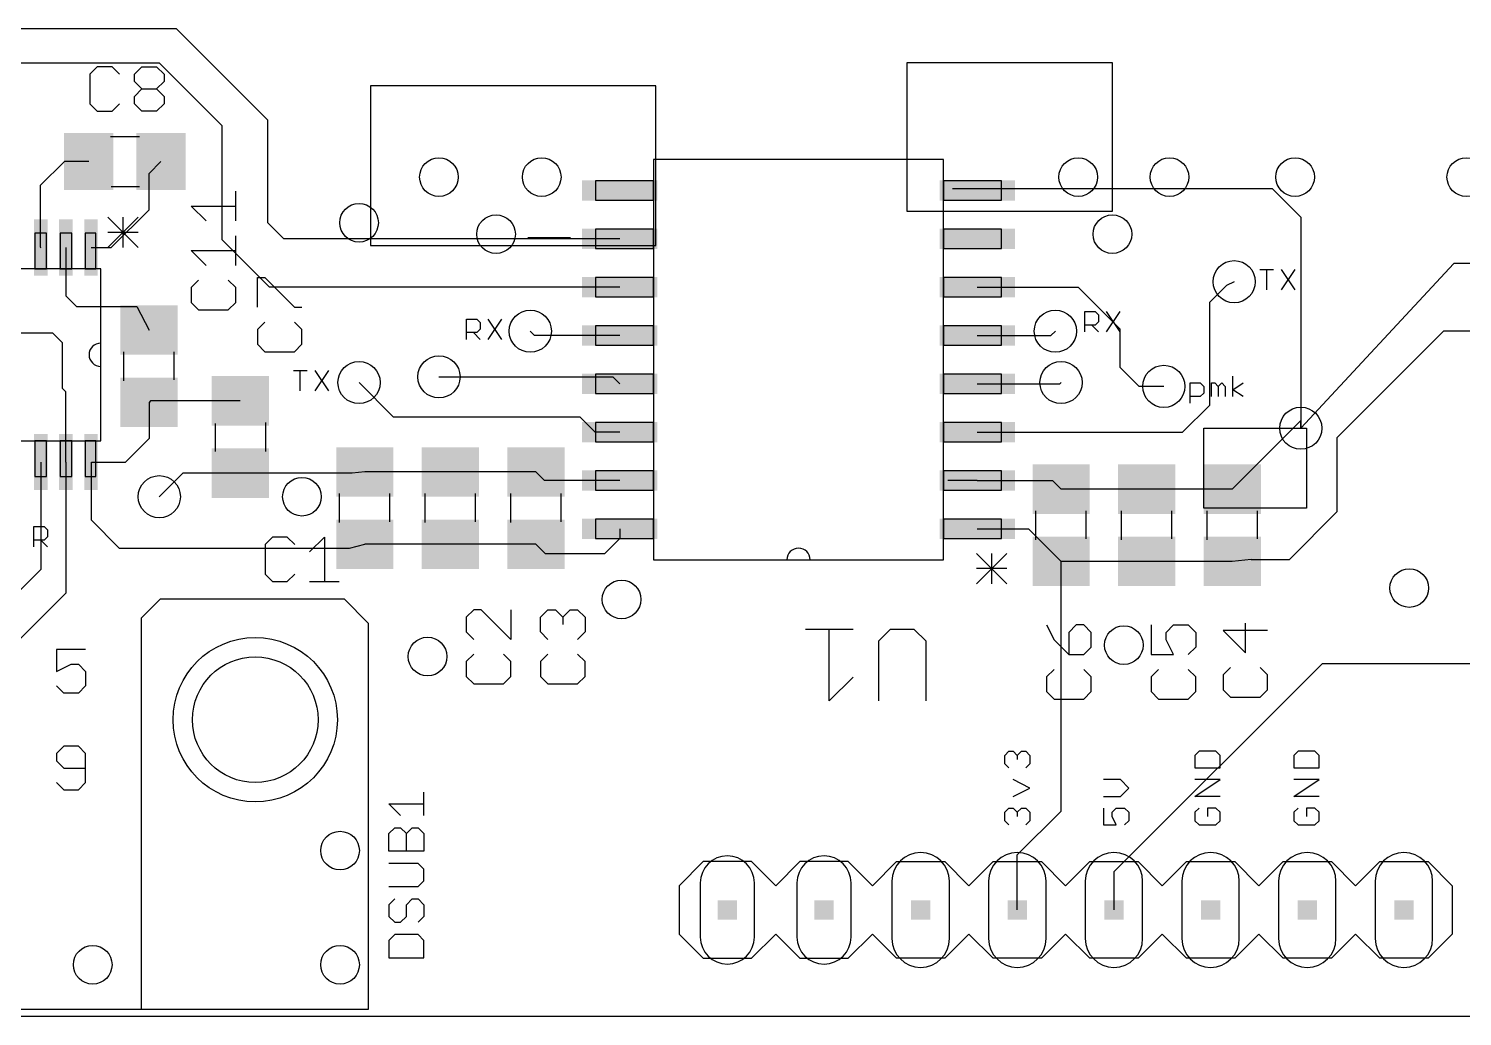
# Model space of a CAD drawing. Extents: x -15 to 114, y 5 to 68.
# Drawn here: x 9.32 to 47, y 13.64 to 39.6 of the extents above; entities that cross this region are included whole.
import ezdxf

# ---------------------------------------------------------------- set-up
doc = ezdxf.new("R2010")
doc.units = 0
doc.header["$MEASUREMENT"] = 0
doc.layers.get('0').update_dxf_attribs({"linetype": 'CONTINUOUS'})
for name, color, linetype in [('1', 22, 'CONTINUOUS'), ('17', 82, 'CONTINUOUS'), ('18', 82, 'CONTINUOUS'), ('20', 7, 'CONTINUOUS'), ('21', 7, 'CONTINUOUS'), ('25', 253, 'CONTINUOUS'), ('51', 53, 'CONTINUOUS')]:
    doc.layers.add(name, color=color, linetype=linetype)

# ---------------------------------------------------------------- blocks, each defined once
blk = doc.blocks.new('RECT')
blk.add_solid([(-0.5, -0.5), (0.5, -0.5), (-0.5, 0.5), (0.5, 0.5)])
blk = doc.blocks.new('LONGP100')
blk.add_lwpolyline([(-0.5, -0.5), (0.5, -0.5, 1), (0.5, 0.5), (-0.5, 0.5, 1)], format="xyb", close=True)
blk = doc.blocks.new('ROUNDP')
blk.add_circle((0, 0), 0.5)
blk = doc.blocks.new('ROUNDV')
blk.add_circle((0, 0), 0.5)

msp = doc.modelspace()

# ---------------------------------------------------------------- linework, layer by layer
at = {"layer": '1'}
for p, q in [((13.2, 39.6), (5.1, 39.6)), ((15.6, 37.2), (13.2, 39.6)), ((5.25, 38.7), (12.75, 38.7)), ((12.75, 38.7), (14.4, 37.05)), ((37.8, 38.7), (32.4, 38.7)), ((32.4, 38.7), (32.4, 34.8)), ((37.8, 34.8), (37.8, 38.7)), ((25.8, 38.1), (18.3, 38.1)), ((18.3, 38.1), (18.3, 33.9)), ((25.8, 33.9), (25.8, 38.1)), ((14.4, 34.05), (14.4, 37.05)), ((15.6, 34.5), (15.6, 37.2)), ((10.2575, 36.11), (9.6225, 35.475)), ((10.895, 36.11), (10.2575, 36.11)), ((12.48, 35.795), (12.795, 36.11)), ((12.48, 34.84), (12.48, 35.795)), ((9.6225, 35.475), (9.6225, 33.8621)), ((33.6, 35.4), (42, 35.4)), ((42, 35.4), (42.75, 34.65)), ((11.4894, 33.8494), (12.48, 34.84)), ((32.4, 34.8), (33.3, 34.8)), ((33.3, 34.8), (37.8, 34.8)), ((16.025, 34.075), (15.6, 34.5)), ((42.75, 34.65), (42.75, 29.1)), ((15.645, 32.805), (14.4, 34.05)), ((24.851, 34.075), (16.025, 34.075)), ((9.6225, 33.8621), (9.6352, 33.8494)), ((10.2956, 33.8494), (10.2956, 32.5794)), ((10.956, 33.8494), (11.4894, 33.8494)), ((18.3, 33.9), (25.8, 33.9)), ((46.775, 33.425), (42.75, 29.1)), ((49.43, 33.425), (46.775, 33.425)), ((24.851, 32.805), (15.645, 32.805)), ((34.249, 32.805), (36.895, 32.805)), ((38, 31.7), (36.895, 32.805)), ((40.8, 32.85), (40.35, 32.4)), ((41, 32.95), (40.8, 32.85)), ((10.2956, 32.5794), (10.575, 32.3)), ((10.575, 32.3), (12.16, 32.3)), ((12.16, 32.3), (12.48, 31.68)), ((40.35, 32.4), (40.35, 29.7)), ((22.615, 31.535), (22.5, 31.65)), ((36.185, 31.535), (36.3, 31.65)), ((38, 30.7), (38, 31.7)), ((46.5, 31.65), (43.7, 28.85)), ((48.15, 31.65), (46.5, 31.65)), ((4.775, 31.605), (9.945, 31.605)), ((9.945, 31.605), (10.2, 31.35)), ((10.2, 31.35), (10.2, 30.15)), ((24.851, 31.535), (22.615, 31.535)), ((34.249, 31.535), (36.185, 31.535)), ((38.5, 30.2), (38, 30.7)), ((10.2, 30.15), (10.2956, 30.0544)), ((18.9, 29.4), (18, 30.3)), ((20.1, 30.45), (24.666, 30.45)), ((24.666, 30.45), (24.851, 30.265)), ((34.249, 30.265), (36.415, 30.265)), ((36.415, 30.265), (36.45, 30.3)), ((39.15, 30.2), (38.5, 30.2)), ((10.2956, 28.2106), (10.2956, 30.0544)), ((12.52, 29.82), (12.48, 29.78)), ((12.48, 29.78), (12.48, 28.83)), ((14.88, 29.82), (12.52, 29.82)), ((18.9, 29.4), (23.8, 29.4)), ((23.8, 29.4), (24.205, 28.995)), ((40.35, 29.7), (39.645, 28.995)), ((40.2, 29.1), (42.9, 29.1)), ((40.2, 27), (40.2, 29.1)), ((42.75, 29.3), (40.95, 27.5)), ((42.75, 29.1), (42.75, 29.3)), ((42.9, 29.1), (42.9, 27)), ((12.48, 28.83), (11.85, 28.2)), ((24.851, 28.995), (24.205, 28.995)), ((34.249, 28.995), (39.645, 28.995)), ((43.7, 28.85), (43.7, 26.9)), ((9.6352, 28.2106), (9.6352, 25.3852)), ((10.2956, 28.2106), (10.2956, 24.7692)), ((10.9666, 28.2), (10.956, 28.2106)), ((10.956, 28.2106), (10.956, 26.694)), ((11.85, 28.2), (10.9666, 28.2)), ((13.37, 27.92), (12.75, 27.3)), ((14.88, 27.92), (13.37, 27.92)), ((17.82, 27.92), (14.88, 27.92)), ((18.15, 27.95), (17.82, 27.92)), ((20.4, 27.95), (18.15, 27.95)), ((22.65, 27.95), (20.4, 27.95)), ((22.875, 27.725), (22.65, 27.95)), ((24.851, 27.725), (22.875, 27.725)), ((34.249, 27.725), (33.475, 27.725)), ((34.249, 27.725), (36.225, 27.725)), ((36.225, 27.725), (36.45, 27.5)), ((38.7, 27.5), (36.45, 27.5)), ((40.95, 27.5), (38.7, 27.5)), ((42.9, 27), (40.2, 27)), ((42.45, 25.65), (43.7, 26.9)), ((10.956, 26.694), (11.7, 25.95)), ((24.851, 26.455), (24.851, 26.201)), ((34.249, 26.455), (35.595, 26.455)), ((35.595, 26.455), (36.45, 25.6)), ((17.75, 25.95), (18.15, 26.05)), ((20.4, 26.05), (18.15, 26.05)), ((22.65, 26.05), (20.4, 26.05)), ((22.9, 25.8), (22.65, 26.05)), ((24.851, 26.201), (24.45, 25.8)), ((11.7, 25.95), (17.75, 25.95)), ((24.45, 25.8), (22.9, 25.8)), ((41.45, 25.65), (40.95, 25.6)), ((41.45, 25.65), (42.45, 25.65)), ((8.55, 24.3), (9.6352, 25.3852)), ((38.7, 25.6), (36.45, 25.6)), ((36.45, 19.04), (36.45, 25.6)), ((40.95, 25.6), (38.7, 25.6)), ((10.2956, 24.7692), (8.2364, 22.71)), ((43.31, 22.91), (37.84, 17.44)), ((51.125, 22.91), (43.31, 22.91)), ((35.3, 17.89), (36.45, 19.04)), ((35.3, 16.44), (35.3, 17.89)), ((37.84, 17.44), (37.84, 16.44))]:
    msp.add_line(p, q, dxfattribs=at)
at = {"layer": '20'}
msp.add_line((-15.315, 13.645), (114.38, 13.645), dxfattribs=at)
at = {"layer": '21'}
for p, q in [((33.36, 36.1578), (25.74, 36.1578)), ((25.74, 36.1578), (25.74, 35.9546)), ((33.36, 35.9546), (33.36, 36.1578)), ((23.5556, 34.1004), (22.438, 34.1004)), ((41.6768, 33.2672), (42.0327, 33.2672)), ((41.8547, 32.7333), (41.8547, 33.2672)), ((42.2381, 33.2672), (42.594, 32.7333)), ((42.594, 33.2672), (42.2381, 32.7333)), ((11.21, 31.3348), (11.21, 32.808)), ((37.0768, 31.6333), (37.0768, 32.1672)), ((37.0768, 32.1672), (37.3437, 32.1672)), ((37.3437, 32.1672), (37.4327, 32.0782)), ((37.4327, 32.0782), (37.4327, 31.9002)), ((37.6381, 32.1672), (37.994, 31.6333)), ((37.994, 32.1672), (37.6381, 31.6333)), ((20.8268, 31.4333), (20.8268, 31.9672)), ((20.8268, 31.9672), (21.0937, 31.9672)), ((21.0937, 31.9672), (21.1827, 31.8782)), ((21.1827, 31.7002), (21.0937, 31.6113)), ((21.1827, 31.8782), (21.1827, 31.7002)), ((21.3881, 31.9672), (21.744, 31.4333)), ((21.744, 31.9672), (21.3881, 31.4333)), ((37.3437, 31.8113), (37.0768, 31.8113)), ((37.2547, 31.8113), (37.4327, 31.6333)), ((37.4327, 31.9002), (37.3437, 31.8113)), ((11.21, 30.7252), (11.21, 31.3348)), ((21.0937, 31.6113), (20.8268, 31.6113)), ((21.0047, 31.6113), (21.1827, 31.4333)), ((11.21, 29.252), (11.21, 30.7252)), ((16.2768, 30.6172), (16.6327, 30.6172)), ((16.2768, 30.6172), (16.6327, 30.6172)), ((16.4547, 30.0833), (16.4547, 30.6172)), ((16.4547, 30.0833), (16.4547, 30.6172)), ((16.8381, 30.6172), (17.194, 30.0833)), ((17.194, 30.6172), (16.8381, 30.0833)), ((16.8381, 30.6172), (17.194, 30.0833)), ((17.194, 30.6172), (16.8381, 30.0833)), ((39.8429, 29.7553), (39.8429, 30.2892)), ((39.8429, 30.2892), (40.1098, 30.2892)), ((40.1098, 30.2892), (40.1988, 30.2002)), ((40.1988, 30.2002), (40.1988, 30.0223)), ((40.4042, 29.9333), (40.4042, 30.2892)), ((40.4042, 30.2892), (40.4932, 30.2892)), ((40.4932, 30.2892), (40.5822, 30.2002)), ((40.5822, 30.2002), (40.6711, 30.2892)), ((40.5822, 30.2002), (40.5822, 29.9333)), ((40.6711, 30.2892), (40.7601, 30.2002)), ((40.7601, 30.2002), (40.7601, 29.9333)), ((40.9655, 29.9333), (40.9655, 30.4672)), ((40.9655, 30.1113), (41.2325, 30.2892)), ((40.1098, 29.9333), (39.8429, 29.9333)), ((40.1988, 30.0223), (40.1098, 29.9333)), ((41.2325, 29.9333), (40.9655, 30.1113)), ((9.4574, 25.9833), (9.4574, 26.5172)), ((9.4574, 26.5172), (9.7244, 26.5172)), ((9.7244, 26.5172), (9.8133, 26.4282)), ((9.8133, 26.4282), (9.8133, 26.2502)), ((9.7244, 26.1613), (9.4574, 26.1613)), ((9.6354, 26.1613), (9.8133, 25.9833)), ((9.8133, 26.2502), (9.7244, 26.1613)), ((25.74, 25.8454), (25.74, 25.6422)), ((25.74, 25.6422), (29.2452, 25.6422)), ((29.2452, 25.6422), (29.8548, 25.6422)), ((29.8548, 25.6422), (33.36, 25.6422)), ((33.36, 25.6422), (33.36, 25.8454)), ((35.0237, 25.0148), (34.2272, 25.8114)), ((35.0237, 25.8114), (34.2272, 25.0148)), ((34.6254, 25.8114), (34.6254, 25.0148)), ((35.0237, 25.4131), (34.2272, 25.4131)), ((12.783, 24.615), (12.275, 24.107)), ((12.783, 24.615), (17.609, 24.615)), ((17.609, 24.615), (18.244, 23.98)), ((12.275, 24.107), (12.275, 13.82)), ((18.244, 23.98), (18.244, 13.82)), ((10.8152, 23.2825), (10.0525, 23.2825)), ((10.0525, 23.2825), (10.0525, 22.7105)), ((10.0525, 22.7105), (10.4338, 22.9012)), ((10.4338, 22.9012), (10.6245, 22.9012)), ((10.6245, 22.9012), (10.8152, 22.7105)), ((10.8152, 22.7105), (10.8152, 22.3292)), ((10.2432, 22.1385), (10.0525, 22.3292)), ((10.8152, 22.3292), (10.6245, 22.1385)), ((10.6245, 22.1385), (10.2432, 22.1385)), ((10.2432, 20.7425), (10.0525, 20.5518)), ((10.6245, 20.7425), (10.2432, 20.7425)), ((10.8152, 20.5518), (10.6245, 20.7425)), ((10.0525, 20.5518), (10.0525, 20.3612)), ((10.0525, 20.3612), (10.2432, 20.1705)), ((10.8152, 19.7892), (10.8152, 20.5518)), ((34.9692, 20.5035), (35.0794, 20.6137)), ((34.9692, 20.2832), (34.9692, 20.5035)), ((35.0794, 20.6137), (35.1896, 20.6137)), ((35.1896, 20.6137), (35.2997, 20.5035)), ((35.2997, 20.5035), (35.4099, 20.6137)), ((35.2997, 20.5035), (35.2997, 20.3934)), ((35.4099, 20.6137), (35.52, 20.6137)), ((35.52, 20.6137), (35.6302, 20.5035)), ((35.6302, 20.5035), (35.6302, 20.2832)), ((40.0794, 20.6137), (39.9692, 20.5035)), ((39.9692, 20.5035), (39.9692, 20.173)), ((40.52, 20.6137), (40.0794, 20.6137)), ((40.6302, 20.5035), (40.52, 20.6137)), ((40.6302, 20.173), (40.6302, 20.5035)), ((42.6794, 20.6137), (42.5692, 20.5035)), ((42.5692, 20.5035), (42.5692, 20.173)), ((43.12, 20.6137), (42.6794, 20.6137)), ((43.2302, 20.5035), (43.12, 20.6137)), ((43.2302, 20.173), (43.2302, 20.5035)), ((10.2432, 20.1705), (10.8152, 20.1705)), ((35.0794, 20.173), (34.9692, 20.2832)), ((35.6302, 20.2832), (35.52, 20.173)), ((39.9692, 20.173), (40.6302, 20.173)), ((42.5692, 20.173), (43.2302, 20.173)), ((10.0525, 19.7892), (10.2432, 19.5985)), ((10.2432, 19.5985), (10.6245, 19.5985)), ((10.6245, 19.5985), (10.8152, 19.7892)), ((35.6302, 19.6449), (35.1896, 19.8653)), ((35.1896, 19.4246), (35.6302, 19.6449)), ((38.0099, 19.8653), (37.5692, 19.8653)), ((38.2302, 19.6449), (38.0099, 19.8653)), ((38.0099, 19.4246), (38.2302, 19.6449)), ((39.9692, 19.4246), (40.6302, 19.8653)), ((40.6302, 19.8653), (39.9692, 19.8653)), ((42.5692, 19.4246), (43.2302, 19.8653)), ((43.2302, 19.8653), (42.5692, 19.8653)), ((37.5692, 19.4246), (38.0099, 19.4246)), ((40.6302, 19.4246), (39.9692, 19.4246)), ((43.2302, 19.4246), (42.5692, 19.4246)), ((34.9692, 19.0067), (35.0794, 19.1168)), ((34.9692, 18.7864), (34.9692, 19.0067)), ((35.0794, 19.1168), (35.1896, 19.1168)), ((35.1896, 19.1168), (35.2997, 19.0067)), ((35.2997, 19.0067), (35.4099, 19.1168)), ((35.2997, 19.0067), (35.2997, 18.8965)), ((35.4099, 19.1168), (35.52, 19.1168)), ((35.52, 19.1168), (35.6302, 19.0067)), ((35.6302, 19.0067), (35.6302, 18.7864)), ((37.5692, 19.1168), (37.5692, 18.6762)), ((37.7896, 19.0067), (37.8997, 19.1168)), ((37.7896, 18.8965), (37.7896, 19.0067)), ((37.8997, 18.6762), (37.7896, 18.8965)), ((37.8997, 19.1168), (38.12, 19.1168)), ((38.12, 19.1168), (38.2302, 19.0067)), ((38.2302, 19.0067), (38.2302, 18.7864)), ((40.0794, 19.1168), (39.9692, 19.0067)), ((39.9692, 19.0067), (39.9692, 18.7864)), ((40.52, 19.1168), (40.2997, 19.1168)), ((40.2997, 19.1168), (40.2997, 18.8965)), ((40.6302, 19.0067), (40.52, 19.1168)), ((40.6302, 18.7864), (40.6302, 19.0067)), ((42.6794, 19.1168), (42.5692, 19.0067)), ((42.5692, 19.0067), (42.5692, 18.7864)), ((43.12, 19.1168), (42.8997, 19.1168)), ((42.8997, 19.1168), (42.8997, 18.8965)), ((43.2302, 19.0067), (43.12, 19.1168)), ((43.2302, 18.7864), (43.2302, 19.0067)), ((35.0794, 18.6762), (34.9692, 18.7864)), ((35.6302, 18.7864), (35.52, 18.6762)), ((37.5692, 18.6762), (37.8997, 18.6762)), ((38.2302, 18.7864), (38.12, 18.6762)), ((39.9692, 18.7864), (40.0794, 18.6762)), ((40.0794, 18.6762), (40.52, 18.6762)), ((40.52, 18.6762), (40.6302, 18.7864)), ((42.5692, 18.7864), (42.6794, 18.6762)), ((42.6794, 18.6762), (43.12, 18.6762)), ((43.12, 18.6762), (43.2302, 18.7864)), ((27.045, 17.71), (26.41, 17.075)), ((28.315, 17.71), (27.045, 17.71)), ((28.95, 17.075), (28.315, 17.71)), ((29.585, 17.71), (28.95, 17.075)), ((30.855, 17.71), (29.585, 17.71)), ((31.49, 17.075), (30.855, 17.71)), ((32.125, 17.71), (31.49, 17.075)), ((32.125, 17.71), (33.395, 17.71)), ((33.395, 17.71), (34.03, 17.075)), ((34.03, 17.075), (34.665, 17.71)), ((34.665, 17.71), (35.935, 17.71)), ((35.935, 17.71), (36.57, 17.075)), ((36.57, 17.075), (37.205, 17.71)), ((37.205, 17.71), (38.475, 17.71)), ((38.475, 17.71), (39.11, 17.075)), ((39.11, 17.075), (39.745, 17.71)), ((39.745, 17.71), (41.015, 17.71)), ((41.015, 17.71), (41.65, 17.075)), ((41.65, 17.075), (42.285, 17.71)), ((42.285, 17.71), (43.555, 17.71)), ((43.555, 17.71), (44.19, 17.075)), ((44.19, 17.075), (44.825, 17.71)), ((44.825, 17.71), (46.095, 17.71)), ((46.095, 17.71), (46.73, 17.075)), ((26.41, 17.075), (26.41, 15.805)), ((46.73, 17.075), (46.73, 15.805)), ((26.41, 15.805), (27.045, 15.17)), ((28.315, 15.17), (28.95, 15.805)), ((28.95, 15.805), (29.585, 15.17)), ((30.855, 15.17), (31.49, 15.805)), ((32.125, 15.17), (31.49, 15.805)), ((34.03, 15.805), (33.395, 15.17)), ((34.665, 15.17), (34.03, 15.805)), ((36.57, 15.805), (35.935, 15.17)), ((37.205, 15.17), (36.57, 15.805)), ((39.11, 15.805), (38.475, 15.17)), ((39.745, 15.17), (39.11, 15.805)), ((41.65, 15.805), (41.015, 15.17)), ((42.285, 15.17), (41.65, 15.805)), ((44.19, 15.805), (43.555, 15.17)), ((44.825, 15.17), (44.19, 15.805)), ((46.73, 15.805), (46.095, 15.17)), ((27.045, 15.17), (28.315, 15.17)), ((29.585, 15.17), (30.855, 15.17)), ((33.395, 15.17), (32.125, 15.17)), ((35.935, 15.17), (34.665, 15.17)), ((38.475, 15.17), (37.205, 15.17)), ((41.015, 15.17), (39.745, 15.17)), ((43.555, 15.17), (42.285, 15.17)), ((46.095, 15.17), (44.825, 15.17)), ((12.275, 13.82), (-6.775, 13.82)), ((18.244, 13.82), (12.275, 13.82))]:
    msp.add_line(p, q, dxfattribs=at)
msp.add_circle((15.2722, 21.44), 1.651, dxfattribs=at)
for centre, start, end in [((11.21, 31.03), 90, 270), ((29.55, 25.6422), 0, 180)]:
    msp.add_arc(centre, 0.3048, start, end, dxfattribs=at)
at = {"layer": '25'}
for p, q in [((11.1207, 38.6002), (10.9258, 38.4053)), ((11.5105, 38.6002), (11.1207, 38.6002)), ((11.7054, 38.4053), (11.5105, 38.6002)), ((12.0952, 38.4053), (12.2901, 38.6002)), ((12.2901, 38.6002), (12.6799, 38.6002)), ((12.6799, 38.6002), (12.8748, 38.4053)), ((10.9258, 38.4053), (10.9258, 37.6257)), ((12.0952, 38.2104), (12.0952, 38.4053)), ((12.2901, 38.0155), (12.0952, 38.2104)), ((12.8748, 38.2104), (12.6799, 38.0155)), ((12.8748, 38.4053), (12.8748, 38.2104)), ((12.0952, 37.8206), (12.2901, 38.0155)), ((12.0952, 37.6257), (12.0952, 37.8206)), ((12.2901, 38.0155), (12.6799, 38.0155)), ((12.6799, 38.0155), (12.8748, 37.8206)), ((12.8748, 37.8206), (12.8748, 37.6257)), ((10.9258, 37.6257), (11.1207, 37.4308)), ((11.1207, 37.4308), (11.5105, 37.4308)), ((11.5105, 37.4308), (11.7054, 37.6257)), ((12.2901, 37.4308), (12.0952, 37.6257)), ((12.6799, 37.4308), (12.2901, 37.4308)), ((12.8748, 37.6257), (12.6799, 37.4308)), ((14.7592, 34.5496), (14.7592, 35.3292)), ((13.9796, 34.5496), (13.5898, 34.9394)), ((13.5898, 34.9394), (14.7592, 34.9394)), ((14.7592, 33.3802), (14.7592, 34.1598)), ((13.9796, 33.3802), (13.5898, 33.77)), ((13.5898, 33.77), (14.7592, 33.77)), ((13.7847, 32.9904), (13.5898, 32.7955)), ((13.5898, 32.7955), (13.5898, 32.4057)), ((14.7592, 32.7955), (14.5643, 32.9904)), ((14.7592, 32.4057), (14.7592, 32.7955)), ((15.3298, 32.2802), (15.3298, 33.0598)), ((15.3298, 33.0598), (15.5247, 33.0598)), ((15.5247, 33.0598), (16.3043, 32.2802)), ((13.5898, 32.4057), (13.7847, 32.2108)), ((14.5643, 32.2108), (14.7592, 32.4057)), ((13.7847, 32.2108), (14.5643, 32.2108)), ((16.3043, 32.2802), (16.4992, 32.2802)), ((15.5247, 31.8904), (15.3298, 31.6955)), ((15.3298, 31.6955), (15.3298, 31.3057)), ((16.4992, 31.6955), (16.3043, 31.8904)), ((16.4992, 31.3057), (16.4992, 31.6955)), ((15.3298, 31.3057), (15.5247, 31.1108)), ((16.3043, 31.1108), (16.4992, 31.3057)), ((15.5247, 31.1108), (16.3043, 31.1108)), ((15.7257, 26.2402), (15.5308, 26.0453)), ((15.5308, 26.0453), (15.5308, 25.2657)), ((16.1155, 26.2402), (15.7257, 26.2402)), ((16.3104, 26.0453), (16.1155, 26.2402)), ((16.7002, 25.8504), (17.09, 26.2402)), ((17.09, 26.2402), (17.09, 25.0708)), ((15.5308, 25.2657), (15.7257, 25.0708)), ((16.1155, 25.0708), (16.3104, 25.2657)), ((15.7257, 25.0708), (16.1155, 25.0708)), ((16.7002, 25.0708), (17.4798, 25.0708)), ((21.0147, 24.331), (20.8198, 24.1361)), ((20.8198, 24.1361), (20.8198, 23.7463)), ((21.2096, 24.331), (21.0147, 24.331)), ((21.9892, 23.5514), (21.2096, 24.331)), ((21.9892, 24.331), (21.9892, 23.5514)), ((22.7698, 24.1361), (22.9647, 24.331)), ((22.7698, 23.7463), (22.7698, 24.1361)), ((22.9647, 24.331), (23.1596, 24.331)), ((23.1596, 24.331), (23.3545, 24.1361)), ((23.3545, 24.1361), (23.5494, 24.331)), ((23.3545, 24.1361), (23.3545, 23.9412)), ((23.5494, 24.331), (23.7443, 24.331)), ((23.7443, 24.331), (23.9392, 24.1361)), ((23.9392, 24.1361), (23.9392, 23.7463)), ((20.8198, 23.7463), (21.0147, 23.5514)), ((22.9647, 23.5514), (22.7698, 23.7463)), ((23.9392, 23.7463), (23.7443, 23.5514)), ((30.985, 23.8134), (29.7309, 23.8134)), ((30.3579, 21.9322), (30.3579, 23.8134)), ((31.9622, 23.8134), (31.6487, 23.4999)), ((32.5893, 23.8134), (31.9622, 23.8134)), ((32.9028, 23.4999), (32.5893, 23.8134)), ((36.0698, 23.931), (36.2647, 23.5412)), ((36.8494, 23.931), (36.6545, 23.7361)), ((37.0443, 23.931), (36.8494, 23.931)), ((37.2392, 23.7361), (37.0443, 23.931)), ((38.8198, 23.931), (38.8198, 23.1514)), ((39.2096, 23.7361), (39.4045, 23.931)), ((39.4045, 23.931), (39.7943, 23.931)), ((39.7943, 23.931), (39.9892, 23.7361)), ((41.8792, 23.7849), (40.7098, 23.7849)), ((40.7098, 23.7849), (41.2945, 23.2002)), ((41.2945, 23.2002), (41.2945, 23.9798)), ((31.6487, 23.4999), (31.6487, 21.9322)), ((32.9028, 21.9322), (32.9028, 23.4999)), ((36.2647, 23.5412), (36.6545, 23.1514)), ((36.6545, 23.7361), (36.6545, 23.1514)), ((37.2392, 23.3463), (37.2392, 23.7361)), ((39.2096, 23.5412), (39.2096, 23.7361)), ((39.4045, 23.1514), (39.2096, 23.5412)), ((39.9892, 23.7361), (39.9892, 23.3463)), ((21.0147, 23.1616), (20.8198, 22.9667)), ((21.9892, 22.9667), (21.7943, 23.1616)), ((22.9647, 23.1616), (22.7698, 22.9667)), ((23.9392, 22.9667), (23.7443, 23.1616)), ((36.6545, 23.1514), (37.0443, 23.1514)), ((37.0443, 23.1514), (37.2392, 23.3463)), ((38.8198, 23.1514), (39.4045, 23.1514)), ((39.9892, 23.3463), (39.7943, 23.1514)), ((20.8198, 22.9667), (20.8198, 22.5769)), ((21.9892, 22.5769), (21.9892, 22.9667)), ((22.7698, 22.9667), (22.7698, 22.5769)), ((23.9392, 22.5769), (23.9392, 22.9667)), ((36.2647, 22.7616), (36.0698, 22.5667)), ((37.2392, 22.5667), (37.0443, 22.7616)), ((39.0147, 22.7616), (38.8198, 22.5667)), ((39.9892, 22.5667), (39.7943, 22.7616)), ((40.9047, 22.8104), (40.7098, 22.6155)), ((40.7098, 22.6155), (40.7098, 22.2257)), ((41.8792, 22.6155), (41.6843, 22.8104)), ((41.8792, 22.2257), (41.8792, 22.6155)), ((20.8198, 22.5769), (21.0147, 22.382)), ((21.0147, 22.382), (21.7943, 22.382)), ((21.7943, 22.382), (21.9892, 22.5769)), ((22.7698, 22.5769), (22.9647, 22.382)), ((22.9647, 22.382), (23.7443, 22.382)), ((23.7443, 22.382), (23.9392, 22.5769)), ((30.985, 22.5593), (30.3579, 21.9322)), ((36.0698, 22.5667), (36.0698, 22.1769)), ((37.2392, 22.1769), (37.2392, 22.5667)), ((38.8198, 22.5667), (38.8198, 22.1769)), ((39.9892, 22.1769), (39.9892, 22.5667)), ((36.0698, 22.1769), (36.2647, 21.982)), ((36.2647, 21.982), (37.0443, 21.982)), ((37.0443, 21.982), (37.2392, 22.1769)), ((38.8198, 22.1769), (39.0147, 21.982)), ((39.0147, 21.982), (39.7943, 21.982)), ((39.7943, 21.982), (39.9892, 22.1769)), ((40.7098, 22.2257), (40.9047, 22.0308)), ((40.9047, 22.0308), (41.6843, 22.0308)), ((41.6843, 22.0308), (41.8792, 22.2257)), ((19.0921, 18.9249), (18.7871, 19.2299)), ((18.7871, 19.2299), (19.7022, 19.2299)), ((19.7022, 18.9249), (19.7022, 19.535)), ((18.7871, 18.447), (18.9396, 18.5995)), ((18.9396, 18.5995), (19.0921, 18.5995)), ((19.0921, 18.5995), (19.2447, 18.447)), ((19.2447, 18.447), (19.3972, 18.5995)), ((19.3972, 18.5995), (19.5497, 18.5995)), ((19.5497, 18.5995), (19.7022, 18.447)), ((18.7871, 17.9894), (18.7871, 18.447)), ((19.2447, 17.9894), (19.2447, 18.447)), ((19.7022, 18.447), (19.7022, 17.9894)), ((19.7022, 17.9894), (18.7871, 17.9894)), ((19.5497, 17.664), (18.7871, 17.664)), ((19.7022, 17.5114), (19.5497, 17.664)), ((19.7022, 17.2064), (19.7022, 17.5114)), ((18.7871, 17.0538), (19.5497, 17.0538)), ((19.5497, 17.0538), (19.7022, 17.2064)), ((18.9396, 16.7284), (18.7871, 16.5759)), ((19.2447, 16.5759), (19.3972, 16.7284)), ((19.3972, 16.7284), (19.5497, 16.7284)), ((19.5497, 16.7284), (19.7022, 16.5759)), ((18.7871, 16.5759), (18.7871, 16.2708)), ((18.7871, 16.2708), (18.9396, 16.1183)), ((19.0921, 16.1183), (19.2447, 16.2708)), ((19.2447, 16.2708), (19.2447, 16.5759)), ((19.7022, 16.2708), (19.5497, 16.1183)), ((19.7022, 16.5759), (19.7022, 16.2708)), ((18.9396, 16.1183), (19.0921, 16.1183)), ((18.9396, 15.7929), (18.7871, 15.6404)), ((18.7871, 15.6404), (18.7871, 15.1828)), ((19.5497, 15.7929), (18.9396, 15.7929)), ((19.7022, 15.6404), (19.5497, 15.7929)), ((19.7022, 15.1828), (19.7022, 15.6404)), ((18.7871, 15.1828), (19.7022, 15.1828))]:
    msp.add_line(p, q, dxfattribs=at)
at = {"layer": '51'}
for p, q in [((11.464, 36.77), (12.226, 36.77)), ((33.36, 36.1578), (25.74, 36.1578)), ((25.74, 36.1578), (25.74, 25.6422)), ((33.36, 25.6422), (33.36, 36.1578)), ((11.489, 35.45), (12.226, 35.45)), ((25.74, 35.599), (24.216, 35.599)), ((24.216, 35.599), (24.216, 35.091)), ((25.74, 35.091), (25.74, 35.599)), ((33.36, 35.599), (33.36, 35.091)), ((34.884, 35.599), (33.36, 35.599)), ((34.884, 35.091), (34.884, 35.599)), ((24.216, 35.091), (25.74, 35.091)), ((33.36, 35.091), (34.884, 35.091)), ((12.193, 34.6495), (11.3964, 33.853)), ((11.3964, 34.6495), (12.193, 33.853)), ((11.7947, 34.6495), (11.7947, 33.853)), ((25.74, 34.329), (24.216, 34.329)), ((24.216, 34.329), (24.216, 33.821)), ((25.74, 33.821), (25.74, 34.329)), ((33.36, 34.329), (33.36, 33.821)), ((34.884, 34.329), (33.36, 34.329)), ((34.884, 33.821), (34.884, 34.329)), ((9.7876, 34.2304), (9.4828, 34.2304)), ((9.4828, 34.2304), (9.4828, 33.2906)), ((9.7876, 33.2906), (9.7876, 34.2304)), ((10.448, 34.2304), (10.1432, 34.2304)), ((10.1432, 34.2304), (10.1432, 33.2906)), ((10.448, 33.2906), (10.448, 34.2304)), ((11.083, 34.2304), (10.8036, 34.2304)), ((10.8036, 34.2304), (10.8036, 33.2906)), ((11.083, 33.2906), (11.083, 34.2304)), ((11.3964, 34.2512), (12.193, 34.2512)), ((24.216, 33.821), (25.74, 33.821)), ((33.36, 33.821), (34.884, 33.821)), ((11.21, 33.2906), (6.13, 33.2906)), ((9.4828, 33.2906), (9.7876, 33.2906)), ((10.1432, 33.2906), (10.448, 33.2906)), ((10.8036, 33.2906), (11.083, 33.2906)), ((11.21, 31.3348), (11.21, 33.2906)), ((25.74, 33.059), (24.216, 33.059)), ((24.216, 33.059), (24.216, 32.551)), ((25.74, 32.551), (25.74, 33.059)), ((33.36, 33.059), (33.36, 32.551)), ((34.884, 33.059), (33.36, 33.059)), ((34.884, 32.551), (34.884, 33.059)), ((24.216, 32.551), (25.74, 32.551)), ((33.36, 32.551), (34.884, 32.551)), ((25.74, 31.789), (24.216, 31.789)), ((24.216, 31.789), (24.216, 31.281)), ((25.74, 31.281), (25.74, 31.789)), ((33.36, 31.789), (33.36, 31.281)), ((34.884, 31.789), (33.36, 31.789)), ((34.884, 31.281), (34.884, 31.789)), ((11.21, 30.7252), (11.21, 31.3348)), ((24.216, 31.281), (25.74, 31.281)), ((33.36, 31.281), (34.884, 31.281)), ((11.82, 30.349), (11.82, 31.111)), ((13.14, 30.374), (13.14, 31.111)), ((11.21, 28.7694), (11.21, 30.7252)), ((25.74, 30.519), (24.216, 30.519)), ((24.216, 30.519), (24.216, 30.011)), ((25.74, 30.011), (25.74, 30.519)), ((33.36, 30.519), (33.36, 30.011)), ((34.884, 30.519), (33.36, 30.519)), ((34.884, 30.011), (34.884, 30.519)), ((24.216, 30.011), (25.74, 30.011)), ((33.36, 30.011), (34.884, 30.011)), ((14.22, 29.226), (14.22, 28.489)), ((15.54, 29.251), (15.54, 28.489)), ((25.74, 29.249), (24.216, 29.249)), ((24.216, 29.249), (24.216, 28.741)), ((25.74, 28.741), (25.74, 29.249)), ((33.36, 29.249), (33.36, 28.741)), ((34.884, 29.249), (33.36, 29.249)), ((34.884, 28.741), (34.884, 29.249)), ((6.13, 28.7694), (11.21, 28.7694)), ((9.7876, 28.7694), (9.4828, 28.7694)), ((9.4828, 28.7694), (9.4828, 27.8296)), ((9.7876, 27.8296), (9.7876, 28.7694)), ((10.448, 28.7694), (10.1432, 28.7694)), ((10.1432, 28.7694), (10.1432, 27.8296)), ((10.448, 27.8296), (10.448, 28.7694)), ((11.083, 28.7694), (10.8036, 28.7694)), ((10.8036, 28.7694), (10.8036, 27.8296)), ((11.083, 27.8296), (11.083, 28.7694)), ((24.216, 28.741), (25.74, 28.741)), ((33.36, 28.741), (34.884, 28.741)), ((25.74, 27.979), (24.216, 27.979)), ((24.216, 27.979), (24.216, 27.471)), ((25.74, 27.471), (25.74, 27.979)), ((33.36, 27.979), (33.36, 27.471)), ((34.884, 27.979), (33.36, 27.979)), ((34.884, 27.471), (34.884, 27.979)), ((9.4828, 27.8296), (9.7876, 27.8296)), ((10.1432, 27.8296), (10.448, 27.8296)), ((10.8036, 27.8296), (11.083, 27.8296)), ((17.49, 26.619), (17.49, 27.381)), ((18.81, 26.644), (18.81, 27.381)), ((19.74, 26.619), (19.74, 27.381)), ((21.06, 26.644), (21.06, 27.381)), ((21.99, 26.619), (21.99, 27.381)), ((23.31, 26.644), (23.31, 27.381)), ((24.216, 27.471), (25.74, 27.471)), ((33.36, 27.471), (34.884, 27.471)), ((35.79, 26.169), (35.79, 26.931)), ((37.11, 26.194), (37.11, 26.931)), ((38.04, 26.169), (38.04, 26.931)), ((39.36, 26.194), (39.36, 26.931)), ((40.29, 26.169), (40.29, 26.931)), ((41.61, 26.194), (41.61, 26.931)), ((25.74, 26.709), (24.216, 26.709)), ((24.216, 26.709), (24.216, 26.201)), ((25.74, 26.201), (25.74, 26.709)), ((33.36, 26.709), (33.36, 26.201)), ((34.884, 26.709), (33.36, 26.709)), ((34.884, 26.201), (34.884, 26.709)), ((24.216, 26.201), (25.74, 26.201)), ((33.36, 26.201), (34.884, 26.201)), ((25.74, 25.6422), (29.2452, 25.6422)), ((29.2452, 25.6422), (29.8548, 25.6422)), ((29.8548, 25.6422), (33.36, 25.6422)), ((35.0237, 25.0148), (34.2272, 25.8114)), ((35.0237, 25.8114), (34.2272, 25.0148)), ((34.6254, 25.8114), (34.6254, 25.0148)), ((35.0237, 25.4131), (34.2272, 25.4131))]:
    msp.add_line(p, q, dxfattribs=at)
for centre, start, end in [((11.21, 31.03), 90, 270), ((29.55, 25.6422), 0, 180)]:
    msp.add_arc(centre, 0.3048, start, end, dxfattribs=at)

# ---------------------------------------------------------------- block references
at = {"layer": '1', "xscale": 1.3, "yscale": 1.5}
for p in [(10.895, 36.11), (12.795, 36.11)]:
    msp.add_blockref('RECT', p, dxfattribs=at)
at = {"layer": '1'}
for p, xscale, yscale, rotation in [((24.851, 35.345), 1.9812, 0.5334, 180), ((34.249, 35.345), 1.9812, 0.5334, 180), ((9.6352, 33.8494), 1.4732, 0.3556, 270), ((10.2956, 33.8494), 1.4732, 0.3556, 270), ((10.956, 33.8494), 1.4732, 0.3556, 270), ((24.851, 34.075), 1.9812, 0.5334, 180), ((34.249, 34.075), 1.9812, 0.5334, 180), ((24.851, 32.805), 1.9812, 0.5334, 180), ((34.249, 32.805), 1.9812, 0.5334, 180), ((12.48, 31.68), 1.3, 1.5, 90), ((24.851, 31.535), 1.9812, 0.5334, 180), ((34.249, 31.535), 1.9812, 0.5334, 180), ((24.851, 30.265), 1.9812, 0.5334, 180), ((34.249, 30.265), 1.9812, 0.5334, 180), ((12.48, 29.78), 1.3, 1.5, 90), ((14.88, 29.82), 1.3, 1.5, 270), ((24.851, 28.995), 1.9812, 0.5334, 180), ((34.249, 28.995), 1.9812, 0.5334, 180), ((9.6352, 28.2106), 1.4732, 0.3556, 270), ((10.2956, 28.2106), 1.4732, 0.3556, 270), ((10.956, 28.2106), 1.4732, 0.3556, 270), ((14.88, 27.92), 1.3, 1.5, 270), ((18.15, 27.95), 1.3, 1.5, 90), ((20.4, 27.95), 1.3, 1.5, 90), ((22.65, 27.95), 1.3, 1.5, 90), ((24.851, 27.725), 1.9812, 0.5334, 180), ((34.249, 27.725), 1.9812, 0.5334, 180), ((36.45, 27.5), 1.3, 1.5, 90), ((38.7, 27.5), 1.3, 1.5, 90), ((40.95, 27.5), 1.3, 1.5, 90), ((18.15, 26.05), 1.3, 1.5, 90), ((20.4, 26.05), 1.3, 1.5, 90), ((22.65, 26.05), 1.3, 1.5, 90), ((24.851, 26.455), 1.9812, 0.5334, 180), ((34.249, 26.455), 1.9812, 0.5334, 180), ((36.45, 25.6), 1.3, 1.5, 90), ((38.7, 25.6), 1.3, 1.5, 90), ((40.95, 25.6), 1.3, 1.5, 90)]:
    msp.add_blockref('RECT', p, dxfattribs=dict(at, xscale=xscale, yscale=yscale, rotation=rotation))
at = {"layer": '17'}
for name, p, xscale, yscale, rotation in [('ROUNDP', (15.2722, 21.44), 4.317999999999999, 4.317999999999999, 180), ('LONGP100', (27.68, 16.44), 1.4224, 1.4224, 90), ('LONGP100', (30.22, 16.44), 1.4224, 1.4224, 90), ('LONGP100', (32.76, 16.44), 1.508, 1.508, 90), ('LONGP100', (35.3, 16.44), 1.508, 1.508, 90), ('LONGP100', (37.84, 16.44), 1.508, 1.508, 90), ('LONGP100', (40.38, 16.44), 1.508, 1.508, 90), ('LONGP100', (42.92, 16.44), 1.508, 1.508, 90), ('LONGP100', (45.46, 16.44), 1.508, 1.508, 90)]:
    msp.add_blockref(name, p, dxfattribs=dict(at, xscale=xscale, yscale=yscale, rotation=rotation))
at = {"layer": '18'}
for p, xscale, yscale in [((20.1, 35.7), 1.016, 1.016), ((22.8, 35.7), 1.016, 1.016), ((36.9, 35.7), 1.016, 1.016), ((39.3, 35.7), 1.016, 1.016), ((42.6, 35.7), 1.016, 1.016), ((47.1, 35.7), 1.016, 1.016), ((18, 34.5), 1.016, 1.016), ((21.6, 34.2), 1.016, 1.016), ((37.8, 34.2), 1.016, 1.016), ((41, 32.95), 1.108, 1.108), ((22.5, 31.65), 1.108, 1.108), ((36.3, 31.65), 1.108, 1.108), ((20.1, 30.45), 1.108, 1.108), ((18, 30.3), 1.108, 1.108), ((36.45, 30.3), 1.108, 1.108), ((39.15, 30.2), 1.108, 1.108), ((42.75, 29.1), 1.108, 1.108), ((12.75, 27.3), 1.108, 1.108), ((16.5, 27.3), 1.016, 1.016), ((45.6, 24.9), 1.016, 1.016), ((24.9, 24.6), 1.016, 1.016), ((38.1, 23.4), 1.016, 1.016), ((19.8, 23.1), 1.016, 1.016), ((17.5, 18), 1.016, 1.016), ((11, 15), 1.016, 1.016), ((17.5, 15), 1.016, 1.016)]:
    msp.add_blockref('ROUNDV', p, dxfattribs=dict(at, xscale=xscale, yscale=yscale))
at = {"layer": '21', "xscale": 0.508, "yscale": 0.508}
for p in [(27.68, 16.44), (30.22, 16.44), (32.76, 16.44), (35.3, 16.44), (37.84, 16.44), (40.38, 16.44), (42.92, 16.44), (45.46, 16.44)]:
    msp.add_blockref('RECT', p, dxfattribs=at)
at = {"layer": '51', "xscale": 0.7501, "yscale": 1.450099999999999}
for p in [(11.1279, 36.1112), (12.5757, 36.1112)]:
    msp.add_blockref('RECT', p, dxfattribs=at)
for p, rotation in [((12.4789, 31.4607), 90), ((12.4789, 30.0129), 90), ((14.8811, 29.5872), 270), ((14.8811, 28.1394), 270), ((18.1488, 27.7307), 90), ((20.3988, 27.7307), 90), ((22.6488, 27.7307), 90), ((36.4489, 27.2807), 90), ((38.6989, 27.2807), 90), ((40.9489, 27.2807), 90), ((18.1488, 26.2828), 90), ((20.3988, 26.2828), 90), ((22.6488, 26.2828), 90), ((36.4489, 25.8329), 90), ((38.6989, 25.8329), 90), ((40.9489, 25.8329), 90)]:
    msp.add_blockref('RECT', p, dxfattribs=dict(at, rotation=rotation))

doc.saveas('drawing.dxf')
